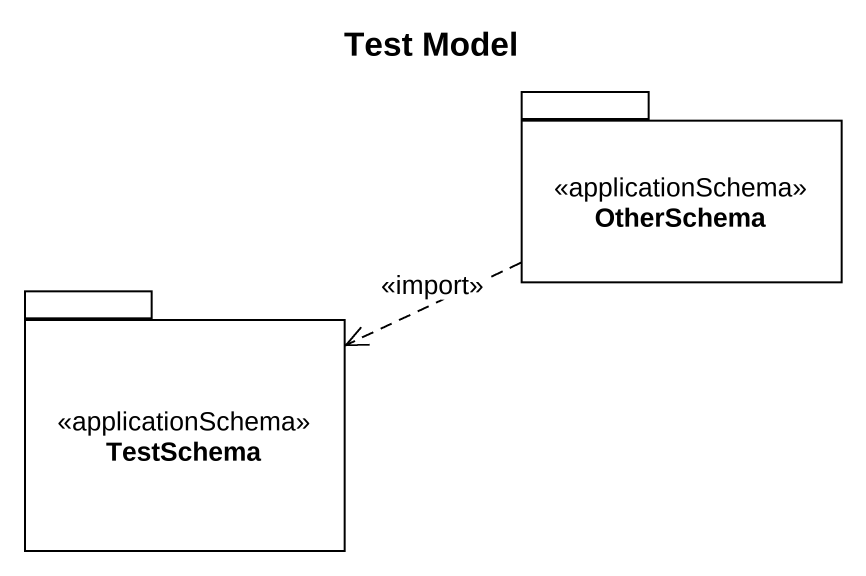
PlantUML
@startuml
title Test Model
package OtherSchema <<applicationSchema>> {
}
package TestSchema <<applicationSchema>> {
}
OtherSchema .left.> TestSchema : <<import>>
@enduml
